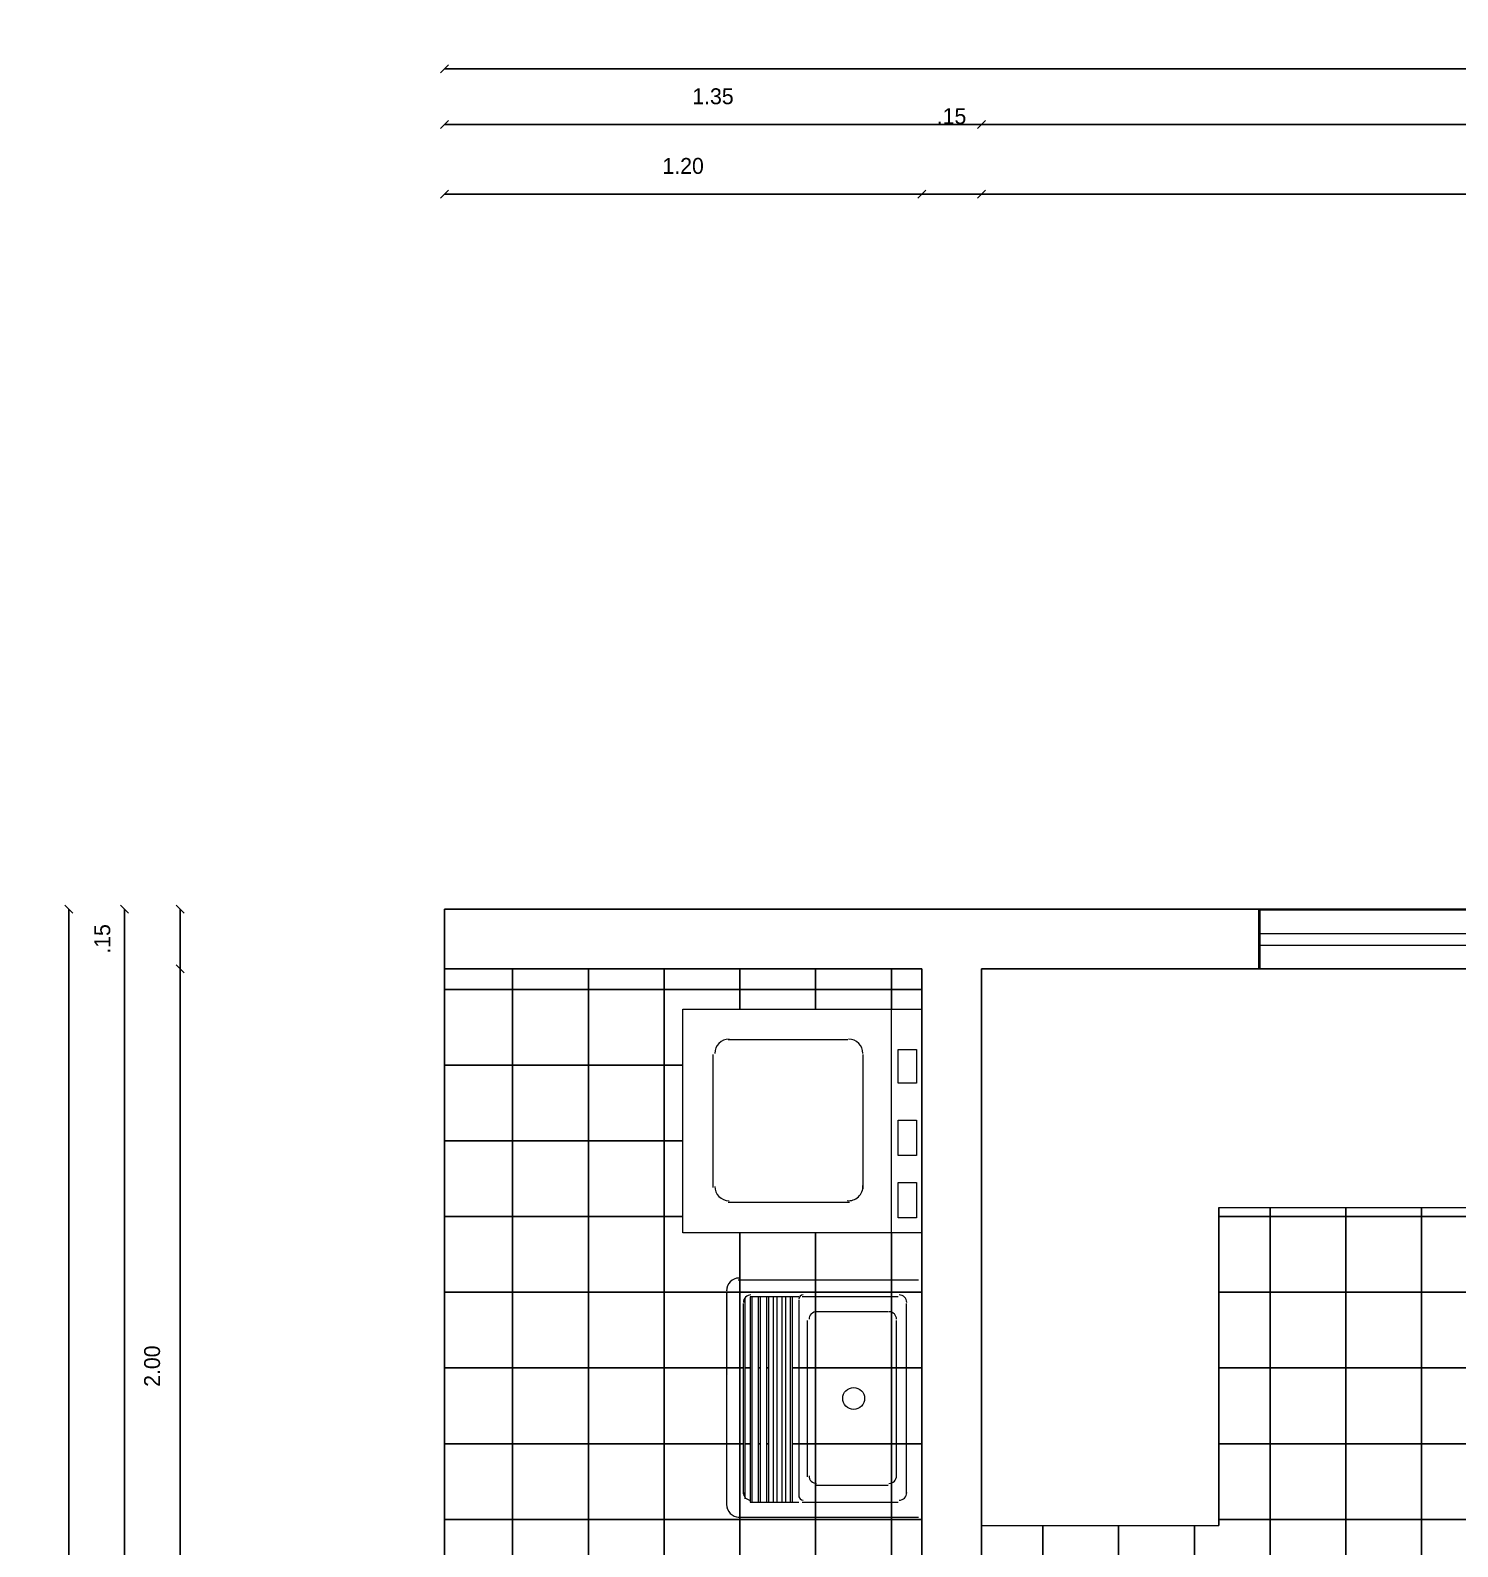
# Model space of a CAD drawing. Header units: metres. Extents: x 6 to 145, y 4 to 18.
# Drawn here: x 5.645 to 9.235, y 13.648 to 17.463 of the extents above; entities that cross this region are included whole.
import ezdxf

# ---------------------------------------------------------------- set-up
doc = ezdxf.new("R2010")
doc.units = ezdxf.units.M
doc.linetypes.add('DASHED2', pattern=[0.375, 0.25, -0.125])
doc.layers.get('0').update_dxf_attribs({"linetype": 'DASHED2'})
for name, color, linetype in [('01', 7, 'Continuous'), ('ARQ - Cotas', 9, 'Continuous'), ('COTA', 5, 'Continuous')]:
    doc.layers.add(name, color=color, linetype=linetype)
doc.styles.add('ISA', font='stylu.ttf')
doc.dimstyles.new('ANAPAULA25', dxfattribs={"dimscale": 0, "dimtxt": 0.04, "dimasz": 0.02, "dimexe": 0.1, "dimexo": 0.4, "dimgap": 0.05, "dimtad": 1, "dimzin": 4, "dimdsep": 46, "dimtxsty": 'ISA', "dimblk": 'OBLIQUE', "dimcen": 0.03, "dimse1": 1, "dimse2": 1, "dimclrd": 256, "dimclrt": 256, "dimadec": 0, "dimazin": 0, "dimtfac": 1, "dimtmove": 2, "dimatfit": 3, "dimldrblk": 'OPEN30', "dimfxl": 0.1, "dimtolj": 1, "dimtzin": 0, "dimlwd": -1, "dimarcsym": 0})

# ---------------------------------------------------------------- blocks, each defined once
blk = doc.blocks.new('_Oblique')
at = {"color": 0, "linetype": 'ByBlock', "lineweight": -2}
blk.add_line((-0.5, -0.5), (0.5, 0.5), dxfattribs=at)
blk = doc.blocks.new('*D158')
at = {"layer": 'COTA', "ltscale": 1000, "transparency": 16777216}
blk.add_line((6.0222, 13.1017), (6.0222, 15.1017), dxfattribs=at)
at = {"layer": 'Defpoints', "color": 0, "ltscale": 1000, "transparency": 16777216}
for p in [(6.0222, 15.1017), (11.9369, 15.1017), (11.9369, 13.1017)]:
    blk.add_point(p, dxfattribs=at)
at = {"layer": 'COTA', "ltscale": 1000, "transparency": 16777216, "xscale": 0.02, "yscale": 0.02, "zscale": 0.02}
for p, rotation in [((6.0222, 15.1017), 90), ((6.0222, 13.1017), 270)]:
    blk.add_blockref('_Oblique', p, dxfattribs=dict(at, rotation=rotation))
at = {"layer": 'COTA', "ltscale": 1000, "transparency": 16777216, "insert": (5.9515, 14.1017), "char_height": 0.04, "attachment_point": 5, "rotation": 90, "style": 'ISA'}
blk.add_mtext('\\A1;2.00', dxfattribs=at)
blk = doc.blocks.new('_Open30')
at = {"layer": 'ARQ - Cotas', "color": 0, "lineweight": -2}
for p, q in [((-1, 0.27), (0, 0)), ((0, 0), (-1, -0.27)), ((0, 0), (-1, 0))]:
    blk.add_line(p, q, dxfattribs=at)
blk = doc.blocks.new('*D159')
at = {"layer": 'COTA', "ltscale": 1000, "transparency": 16777216}
blk.add_line((6.0222, 15.1017), (6.0222, 15.2517), dxfattribs=at)
at = {"layer": 'Defpoints', "color": 0, "ltscale": 1000, "transparency": 16777216}
for p in [(6.0222, 15.2517), (12.2047, 15.2517), (12.2047, 15.1017)]:
    blk.add_point(p, dxfattribs=at)
at = {"layer": 'COTA', "ltscale": 1000, "transparency": 16777216, "xscale": 0.02, "yscale": 0.02, "zscale": 0.02}
for p, rotation in [((6.0222, 15.2517), 90), ((6.0222, 15.1017), 270)]:
    blk.add_blockref('_Oblique', p, dxfattribs=dict(at, rotation=rotation))
at = {"layer": 'COTA', "ltscale": 1000, "transparency": 16777216, "insert": (5.8263, 15.1767), "char_height": 0.04, "attachment_point": 5, "rotation": 90, "style": 'ISA'}
blk.add_mtext('\\A1;.15', dxfattribs=at)
blk = doc.blocks.new('*D161')
at = {"layer": 'COTA', "ltscale": 1000, "transparency": 16777216}
blk.add_line((5.8822, 11.7517), (5.8822, 15.2517), dxfattribs=at)
at = {"layer": 'Defpoints', "color": 0, "ltscale": 1000, "transparency": 16777216}
for p in [(5.8822, 15.2517), (6.6869, 15.2517), (6.6869, 11.7517)]:
    blk.add_point(p, dxfattribs=at)
at = {"layer": 'COTA', "ltscale": 1000, "transparency": 16777216, "xscale": 0.02, "yscale": 0.02, "zscale": 0.02}
for p, rotation in [((5.8822, 15.2517), 90), ((5.8822, 11.7517), 270)]:
    blk.add_blockref('_Oblique', p, dxfattribs=dict(at, rotation=rotation))
at = {"layer": 'COTA', "ltscale": 1000, "transparency": 16777216, "insert": (5.8112, 13.5017), "char_height": 0.04, "attachment_point": 5, "rotation": 90, "style": 'ISA'}
blk.add_mtext('\\A1;3.50', dxfattribs=at)
blk = doc.blocks.new('*D162')
at = {"layer": 'COTA', "ltscale": 1000, "transparency": 16777216}
blk.add_line((5.7422, 9.4017), (5.7422, 15.2517), dxfattribs=at)
at = {"layer": 'Defpoints', "color": 0, "ltscale": 1000, "transparency": 16777216}
for p in [(5.7422, 15.2517), (8.4911, 15.2517), (9.2869, 9.4017)]:
    blk.add_point(p, dxfattribs=at)
at = {"layer": 'COTA', "ltscale": 1000, "transparency": 16777216, "xscale": 0.02, "yscale": 0.02, "zscale": 0.02}
for p, rotation in [((5.7422, 15.2517), 90), ((5.7422, 9.4017), 270)]:
    blk.add_blockref('_Oblique', p, dxfattribs=dict(at, rotation=rotation))
at = {"layer": 'COTA', "ltscale": 1000, "transparency": 16777216, "insert": (5.6713, 12.3267), "char_height": 0.04, "attachment_point": 5, "rotation": 90, "style": 'ISA'}
blk.add_mtext('\\A1;5.85', dxfattribs=at)
blk = doc.blocks.new('*D163')
at = {"layer": 'COTA', "ltscale": 1000, "transparency": 16777216}
blk.add_line((6.6869, 17.0509), (7.8869, 17.0509), dxfattribs=at)
at = {"layer": 'Defpoints', "color": 0, "ltscale": 1000, "transparency": 16777216}
for p in [(7.8869, 17.0509), (6.6869, 16.165), (7.8869, 16.015)]:
    blk.add_point(p, dxfattribs=at)
at = {"layer": 'COTA', "ltscale": 1000, "transparency": 16777216, "xscale": 0.02, "yscale": 0.02, "zscale": 0.02, "rotation": 180}
blk.add_blockref('_Oblique', (6.6869, 17.0509), dxfattribs=at)
at = {"layer": 'COTA', "ltscale": 1000, "transparency": 16777216, "xscale": 0.02, "yscale": 0.02, "zscale": 0.02}
blk.add_blockref('_Oblique', (7.8869, 17.0509), dxfattribs=at)
at = {"layer": 'COTA', "ltscale": 1000, "transparency": 16777216, "insert": (7.2869, 17.1216), "char_height": 0.04, "attachment_point": 5, "style": 'ISA'}
blk.add_mtext('\\A1;1.20', dxfattribs=at)
blk = doc.blocks.new('*D164')
at = {"layer": 'COTA', "ltscale": 1000, "transparency": 16777216}
blk.add_line((7.8869, 17.0509), (8.0369, 17.0509), dxfattribs=at)
at = {"layer": 'Defpoints', "color": 0, "ltscale": 1000, "transparency": 16777216}
for p in [(8.0369, 17.0509), (7.8869, 16.015), (8.0369, 16.015)]:
    blk.add_point(p, dxfattribs=at)
at = {"layer": 'COTA', "ltscale": 1000, "transparency": 16777216, "xscale": 0.02, "yscale": 0.02, "zscale": 0.02, "rotation": 180}
blk.add_blockref('_Oblique', (7.8869, 17.0509), dxfattribs=at)
at = {"layer": 'COTA', "ltscale": 1000, "transparency": 16777216, "xscale": 0.02, "yscale": 0.02, "zscale": 0.02}
blk.add_blockref('_Oblique', (8.0369, 17.0509), dxfattribs=at)
at = {"layer": 'COTA', "ltscale": 1000, "transparency": 16777216, "insert": (7.9619, 17.2468), "char_height": 0.04, "attachment_point": 5, "style": 'ISA'}
blk.add_mtext('\\A1;.15', dxfattribs=at)
blk = doc.blocks.new('*D165')
at = {"layer": 'COTA', "ltscale": 1000, "transparency": 16777216}
blk.add_line((8.0369, 17.0509), (11.7869, 17.0509), dxfattribs=at)
at = {"layer": 'Defpoints', "color": 0, "ltscale": 1000, "transparency": 16777216}
for p in [(11.7869, 17.0509), (8.0369, 16.015), (11.7869, 16.015)]:
    blk.add_point(p, dxfattribs=at)
at = {"layer": 'COTA', "ltscale": 1000, "transparency": 16777216, "xscale": 0.02, "yscale": 0.02, "zscale": 0.02, "rotation": 180}
blk.add_blockref('_Oblique', (8.0369, 17.0509), dxfattribs=at)
at = {"layer": 'COTA', "ltscale": 1000, "transparency": 16777216, "xscale": 0.02, "yscale": 0.02, "zscale": 0.02}
blk.add_blockref('_Oblique', (11.7869, 17.0509), dxfattribs=at)
at = {"layer": 'COTA', "ltscale": 1000, "transparency": 16777216, "insert": (9.9119, 17.1223), "char_height": 0.04, "attachment_point": 5, "style": 'ISA'}
blk.add_mtext('\\A1;3.75', dxfattribs=at)
blk = doc.blocks.new('*D173')
at = {"layer": 'COTA', "ltscale": 1000, "transparency": 16777216}
blk.add_line((6.6869, 17.2259), (8.0369, 17.2259), dxfattribs=at)
at = {"layer": 'Defpoints', "color": 0, "ltscale": 1000, "transparency": 16777216}
for p in [(8.0369, 17.2259), (6.6869, 15.2517), (8.0369, 15.1017)]:
    blk.add_point(p, dxfattribs=at)
at = {"layer": 'COTA', "ltscale": 1000, "transparency": 16777216, "xscale": 0.02, "yscale": 0.02, "zscale": 0.02, "rotation": 180}
blk.add_blockref('_Oblique', (6.6869, 17.2259), dxfattribs=at)
at = {"layer": 'COTA', "ltscale": 1000, "transparency": 16777216, "xscale": 0.02, "yscale": 0.02, "zscale": 0.02}
blk.add_blockref('_Oblique', (8.0369, 17.2259), dxfattribs=at)
at = {"layer": 'COTA', "ltscale": 1000, "transparency": 16777216, "insert": (7.3619, 17.2968), "char_height": 0.04, "attachment_point": 5, "style": 'ISA'}
blk.add_mtext('\\A1;1.35', dxfattribs=at)
blk = doc.blocks.new('*D174')
at = {"layer": 'COTA', "ltscale": 1000, "transparency": 16777216}
blk.add_line((8.0369, 17.2259), (15.6869, 17.2259), dxfattribs=at)
at = {"layer": 'Defpoints', "color": 0, "ltscale": 1000, "transparency": 16777216}
for p in [(15.6869, 17.2259), (15.6869, 15.2517), (8.0369, 15.1017)]:
    blk.add_point(p, dxfattribs=at)
at = {"layer": 'COTA', "ltscale": 1000, "transparency": 16777216, "xscale": 0.02, "yscale": 0.02, "zscale": 0.02, "rotation": 180}
blk.add_blockref('_Oblique', (8.0369, 17.2259), dxfattribs=at)
at = {"layer": 'COTA', "ltscale": 1000, "transparency": 16777216, "xscale": 0.02, "yscale": 0.02, "zscale": 0.02}
blk.add_blockref('_Oblique', (15.6869, 17.2259), dxfattribs=at)
at = {"layer": 'COTA', "ltscale": 1000, "transparency": 16777216, "insert": (11.8619, 17.2973), "char_height": 0.04, "attachment_point": 5, "style": 'ISA'}
blk.add_mtext('\\A1;7.65', dxfattribs=at)
blk = doc.blocks.new('*D176')
at = {"layer": 'COTA', "ltscale": 1000, "transparency": 16777216}
blk.add_line((6.6869, 17.3659), (19.4869, 17.3659), dxfattribs=at)
at = {"layer": 'Defpoints', "color": 0, "ltscale": 1000, "transparency": 16777216}
for p in [(19.4869, 17.3659), (19.4869, 15.607), (6.6869, 15.2517)]:
    blk.add_point(p, dxfattribs=at)
at = {"layer": 'COTA', "ltscale": 1000, "transparency": 16777216, "xscale": 0.02, "yscale": 0.02, "zscale": 0.02, "rotation": 180}
blk.add_blockref('_Oblique', (6.6869, 17.3659), dxfattribs=at)
at = {"layer": 'COTA', "ltscale": 1000, "transparency": 16777216, "xscale": 0.02, "yscale": 0.02, "zscale": 0.02}
blk.add_blockref('_Oblique', (19.4869, 17.3659), dxfattribs=at)
at = {"layer": 'COTA', "ltscale": 1000, "transparency": 16777216, "insert": (13.0869, 17.4367), "char_height": 0.04, "attachment_point": 5, "style": 'ISA'}
blk.add_mtext('\\A1;12.80', dxfattribs=at)

msp = doc.modelspace()

# ---------------------------------------------------------------- hatches: boundary and pattern name
at = {"ltscale": 1000}
h = msp.add_hatch(dxfattribs=at)
h.set_pattern_fill('ANSI37', color=8, scale=0.06, angle=135)
h.paths.add_polyline_path([(7.8869, 14.4371), (7.2858, 14.4371), (7.2858, 15.0001), (7.8869, 15.0001), (7.8869, 15.1017), (6.6869, 15.1017), (6.6869, 11.9017), (7.8869, 11.9017)])
h.paths.add_polyline_path([(7.3961, 13.7539), (7.3959, 13.7513), (7.3961, 13.7539, 0.414214), (7.4278, 13.7221), (7.8785, 13.7216), (7.4278, 13.7221, -0.414214)], flags=16)
h.paths.add_polyline_path([(7.4551, 13.7597), (7.4551, 13.7646, -0.378904), (7.4384, 13.7835), (7.4382, 13.7809), (7.4384, 14.2619, -0.167179), (7.4424, 14.2736), (7.4424, 13.7718, 0.199113), (7.4551, 13.7646), (7.4551, 14.2762), (7.4594, 14.2762), (7.5798, 14.2762, 0.14624), (7.5781, 14.2704), (7.5779, 14.255), (7.5781, 14.2704, -0.14624), (7.5798, 14.2762), (7.561, 14.2762), (7.561, 13.7597), (7.5567, 13.7597)], flags=16)
h.paths.add_polyline_path([(7.4763, 13.7597), (7.4763, 14.2762), (7.4805, 14.2762), (7.4805, 13.7597)], flags=16)
h.paths.add_polyline_path([(7.4975, 13.7597), (7.4975, 14.2762), (7.5017, 14.2762), (7.5017, 13.7597)], flags=16)
h.paths.add_polyline_path([(7.8488, 13.7807), (7.8488, 13.7864, -0.075863)], flags=16)
h.paths.add_polyline_path([(7.8234, 13.823), (7.8234, 13.8287, -0.075674)], flags=16)
h.paths.add_polyline_path([(7.6882, 14.0206, -1), (7.7432, 14.0206, -1)], flags=16)
h.paths.add_polyline_path([(12.5369, 12.7982), (12.5369, 12.9517), (11.7869, 12.9517), (11.7869, 15.1017), (10.8352, 15.1017), (10.8352, 14.5006), (8.6339, 14.5006), (8.6339, 13.7004), (8.0369, 13.7004), (8.0369, 12.7983), (8.0419, 12.7983, -0.402604), (8.8392, 12.032), (8.8399, 12.032), (8.8399, 11.9981), (8.0369, 11.9981), (8.0369, 11.9017), (12.5369, 11.9017), (12.5369, 11.9981), (11.7398, 11.9981), (11.7398, 12.032), (11.7446, 12.032, -0.400763)])
h.paths.add_polyline_path([(8.6804, 12.9935), (8.0496, 12.9935), (8.0496, 13.5946), (8.6804, 13.5946)], flags=16)
h.paths.add_polyline_path([(8.6635, 13.076), (8.6508, 13.076), (8.6508, 13.1184), (8.6635, 13.1184)], flags=0)
h.paths.add_polyline_path([(8.0899, 13.0337), (8.0899, 13.5502), (8.5894, 13.5502), (8.5894, 13.0337)], flags=0)
h.paths.add_polyline_path([(8.6635, 13.1776), (8.6508, 13.1776), (8.6508, 13.22), (8.6635, 13.22)], flags=0)
h.paths.add_polyline_path([(8.6635, 13.275), (8.6508, 13.275), (8.6508, 13.3173), (8.6635, 13.3173)], flags=0)
h.paths.add_polyline_path([(8.6635, 13.3766), (8.6508, 13.3766), (8.6508, 13.4189), (8.6635, 13.4189)], flags=0)
h.paths.add_polyline_path([(8.4436, 13.1654, -1), (8.5071, 13.1654, -1)], flags=0)
h.paths.add_polyline_path([(8.6635, 13.4761), (8.6508, 13.4761), (8.6508, 13.5184), (8.6635, 13.5184)], flags=0)
h.paths.add_polyline_path([(8.4436, 13.4279, -1), (8.5071, 13.4279, -1)], flags=0)
h.paths.add_polyline_path([(8.1896, 13.1654, -1), (8.2531, 13.1654, -1)], flags=0)
h.paths.add_polyline_path([(10.9241, 14.2339), (10.9241, 14.9662), (11.0554, 14.9662), (11.0554, 15.034), (11.5888, 15.034), (11.5888, 14.9662), (11.7243, 14.9662), (11.7243, 14.2339), (11.6565, 14.2339), (11.6565, 14.1958), (11.5634, 14.1958), (11.5634, 14.2339)], flags=16)
h.paths.add_polyline_path([(8.1896, 13.4321, -1), (8.2531, 13.4321, -1)], flags=0)
h.paths.add_polyline_path([(14.0369, 15.1017), (13.6701, 15.0976, -0.425161), (13.6835, 15.0837), (13.6696, 14.7096, -0.044817), (13.6737, 14.679, -0.011399), (13.6747, 14.6355, -0.097935), (13.6534, 14.5284, -0.054662), (13.6236, 14.474, -0.085165), (13.5767, 14.4266, -0.078597), (13.5275, 14.402, -0.080504), (13.4889, 14.3963, -0.080504), (13.4502, 14.402, -0.078597), (13.401, 14.4266, -0.085165), (13.3542, 14.474, -0.054662), (13.3244, 14.5284, -0.097935), (13.3031, 14.6355, -0.011399), (13.304, 14.679, -0.044817), (13.3081, 14.7096), (13.2942, 15.0837, -0.425161), (13.3076, 15.0976), (12.9369, 15.0987), (12.9369, 14.1017), (12.5369, 14.1017), (12.5369, 13.1017), (14.0369, 13.1017)])
h.paths.add_polyline_path([(12.9369, 15.1017), (11.9369, 15.1017), (11.9369, 14.1017), (12.5369, 14.1017), (12.9369, 14.1017)])
h.paths.add_polyline_path([(6.8532, 12.7272), (7.8225, 12.7272), (7.8225, 13.2601), (6.8532, 13.2601)], flags=24)
h.paths.add_polyline_path([(9.6233, 12.8344), (10.5927, 12.8344), (10.5927, 13.3673), (9.6233, 13.3673)], flags=24)
h.paths.add_polyline_path([(12.6175, 13.3559), (13.7641, 13.3559), (13.7641, 13.8907), (12.6175, 13.8907)], flags=24)

# ---------------------------------------------------------------- linework, layer by layer
at = {"layer": '01', "color": 0}
for p, q in [((15.6869, 15.2517), (6.6869, 15.2517)), ((6.6869, 15.2517), (6.6869, 15.1017)), ((7.8869, 15.1017), (6.6869, 15.1017)), ((6.6869, 15.1017), (7.8869, 15.1017)), ((6.6869, 15.1017), (6.6869, 11.9017)), ((7.8869, 15.1017), (7.8869, 11.9017)), ((11.7869, 15.1017), (8.0369, 15.1017)), ((8.0369, 15.1017), (8.0369, 11.9017)), ((8.6339, 14.5006), (8.6339, 13.7004))]:
    msp.add_line(p, q, dxfattribs=at)
at = {"layer": '01', "color": 0, "lineweight": 40}
msp.add_line((8.7355, 15.2499), (8.7355, 15.1017), dxfattribs=at)
at = {"layer": '01', "color": 0, "lineweight": 20}
for p, q in [((8.7355, 15.2499), (10.7336, 15.2499)), ((8.7355, 15.1906), (10.7336, 15.1906)), ((8.7355, 15.161), (10.7336, 15.161)), ((8.7355, 15.1017), (10.7336, 15.1017)), ((8.6339, 14.5006), (10.8352, 14.5006)), ((8.0369, 13.7004), (8.6339, 13.7004))]:
    msp.add_line(p, q, dxfattribs=at)
at = {"layer": '01', "color": 0, "lineweight": 9}
for p, q in [((7.2858, 14.4371), (7.2858, 15.0001)), ((7.2858, 15.0001), (7.8869, 15.0001)), ((7.8107, 14.4371), (7.8107, 15.0001)), ((7.8869, 15.0001), (7.8869, 14.4371)), ((7.4001, 14.9239), (7.7007, 14.9239)), ((7.362, 14.5514), (7.362, 14.8858)), ((7.7388, 14.8858), (7.7388, 14.5471)), ((7.8277, 14.8138), (7.8277, 14.8985)), ((7.8277, 14.8985), (7.8742, 14.8985)), ((7.8742, 14.8985), (7.8742, 14.8138)), ((7.8742, 14.8138), (7.8277, 14.8138)), ((7.8277, 14.6318), (7.8277, 14.7207)), ((7.8277, 14.7207), (7.8742, 14.7207)), ((7.8742, 14.7207), (7.8742, 14.6318)), ((7.8742, 14.6318), (7.8277, 14.6318)), ((7.8277, 14.4752), (7.8277, 14.5641)), ((7.8277, 14.5641), (7.8742, 14.5641)), ((7.8742, 14.5641), (7.8742, 14.4752)), ((7.7049, 14.5133), (7.4001, 14.5133)), ((7.8742, 14.4752), (7.8277, 14.4752)), ((7.8869, 14.4371), (7.2858, 14.4371)), ((7.8785, 14.3185), (7.4255, 14.3185)), ((7.3959, 14.2889), (7.3959, 13.7513)), ((7.4424, 14.272), (7.4424, 13.7682)), ((7.5779, 14.2762), (7.4551, 14.2762)), ((7.4551, 14.2762), (7.4551, 13.7597)), ((7.4594, 14.2762), (7.4594, 13.7597)), ((7.4763, 13.7597), (7.4763, 14.2762)), ((7.4805, 14.2762), (7.4805, 13.7597)), ((7.4975, 13.7597), (7.4975, 14.2762)), ((7.5017, 14.2762), (7.5017, 13.7597)), ((7.5144, 13.7597), (7.5144, 14.2762)), ((7.5229, 14.2762), (7.5229, 13.7597)), ((7.5356, 13.7597), (7.5356, 14.2762)), ((7.544, 14.2762), (7.544, 13.7597)), ((7.5567, 13.7597), (7.5567, 14.2762)), ((7.561, 14.2762), (7.561, 13.7597)), ((7.6075, 14.2762), (7.5864, 14.2762)), ((7.8277, 14.2762), (7.6075, 14.2762)), ((7.4382, 14.2593), (7.4382, 13.7809)), ((7.5779, 14.2677), (7.5779, 14.255)), ((7.5779, 14.255), (7.5779, 13.7851)), ((7.8023, 14.2381), (7.6202, 14.2381)), ((7.8488, 13.7809), (7.8488, 14.2593)), ((7.5991, 14.2169), (7.5991, 13.8232)), ((7.8234, 13.8232), (7.8234, 14.2169)), ((7.5779, 13.7851), (7.5779, 13.7724)), ((7.6202, 13.8021), (7.8023, 13.8021)), ((7.4551, 13.7597), (7.5779, 13.7597)), ((7.5864, 13.7597), (7.6075, 13.7597)), ((7.6075, 13.7597), (7.8277, 13.7597)), ((7.4255, 13.7216), (7.8785, 13.7216))]:
    msp.add_line(p, q, dxfattribs=at)
msp.add_circle((7.7157, 14.0206), 0.0275, dxfattribs=at)
for centre, radius, start, end in [((7.4024, 14.8885), 0.036, 90, 180), ((7.703, 14.8885), 0.036, 0, 90), ((7.4024, 14.554), 0.036, 180, 270), ((7.703, 14.554), 0.036, 263.8311, 3.1255), ((7.4278, 14.2916), 0.0318, 90, 180), ((7.4575, 14.2619), 0.0191, 90, 180), ((7.5887, 14.2704), 0.0106, 90.0001, 179.9999), ((7.83, 14.2619), 0.0191, 0, 90), ((7.6226, 14.2196), 0.0191, 90, 180), ((7.8046, 14.2196), 0.0191, 0, 90), ((7.6226, 13.8259), 0.0191, 180, 270), ((7.8046, 13.8259), 0.0191, 270, 360), ((7.4575, 13.7835), 0.0191, 180, 270), ((7.5887, 13.7751), 0.0106, 180.0001, 269.9999), ((7.83, 13.7835), 0.0191, 270, 360), ((7.4278, 13.7539), 0.0318, 180, 270)]:
    msp.add_arc(centre, radius, start, end, dxfattribs=at)
at = {"layer": '01', "color": 0, "transparency": 33554559}
for points in [[(7.4001, 14.3016), (7.3959, 13.7385), (7.3959, 14.2974)], [(7.3959, 13.7385), (7.3959, 14.2974), (7.3959, 13.747)], [(7.3959, 14.2974), (7.3959, 13.747), (7.3959, 14.2931)], [(7.3959, 13.747), (7.3959, 14.2931), (7.3959, 13.7513)], [(7.3959, 14.2931), (7.3959, 13.7513), (7.3959, 14.2889)]]:
    msp.add_solid(points, dxfattribs=at)

# ---------------------------------------------------------------- dimensions: what is measured, and where the dimension line sits
at = {"layer": 'COTA', "color": 0, "ltscale": 1000}
for base, p1, p2, picture, middle in [((19.4869, 17.3659), (6.6869, 15.2517), (19.4869, 15.607), '*D176', (13.0869, 17.4367)), ((8.0369, 17.2259), (6.6869, 15.2517), (8.0369, 15.1017), '*D173', (7.3619, 17.2968)), ((15.6869, 17.2259), (8.0369, 15.1017), (15.6869, 15.2517), '*D174', (11.8619, 17.2973)), ((8.0369, 17.0509), (7.8869, 16.015), (8.0369, 16.015), '*D164', (7.9619, 17.2468)), ((7.8869, 17.0509), (6.6869, 16.165), (7.8869, 16.015), '*D163', (7.2869, 17.1216)), ((11.7869, 17.0509), (8.0369, 16.015), (11.7869, 16.015), '*D165', (9.9119, 17.1223))]:
    dim = msp.add_linear_dim(base=base, p1=p1, p2=p2, dimstyle='ANAPAULA25', override={"dimscale": 1}, dxfattribs=at)
    dim.commit()
    dim.dimension.update_dxf_attribs({"geometry": picture, "text_midpoint": middle})
for base, p1, p2, picture, middle in [((5.7422, 15.2517), (9.2869, 9.4017), (8.4911, 15.2517), '*D162', (5.6713, 12.3267)), ((5.8822, 15.2517), (6.6869, 11.7517), (6.6869, 15.2517), '*D161', (5.8112, 13.5017)), ((6.0222, 15.2517), (12.2047, 15.1017), (12.2047, 15.2517), '*D159', (5.8263, 15.1767)), ((6.0222, 15.1017), (11.9369, 13.1017), (11.9369, 15.1017), '*D158', (5.9515, 14.1017))]:
    dim = msp.add_linear_dim(base=base, p1=p1, p2=p2, angle=90, dimstyle='ANAPAULA25', override={"dimscale": 1}, dxfattribs=at)
    dim.commit()
    dim.dimension.update_dxf_attribs({"geometry": picture, "text_midpoint": middle})

doc.saveas('drawing.dxf')
